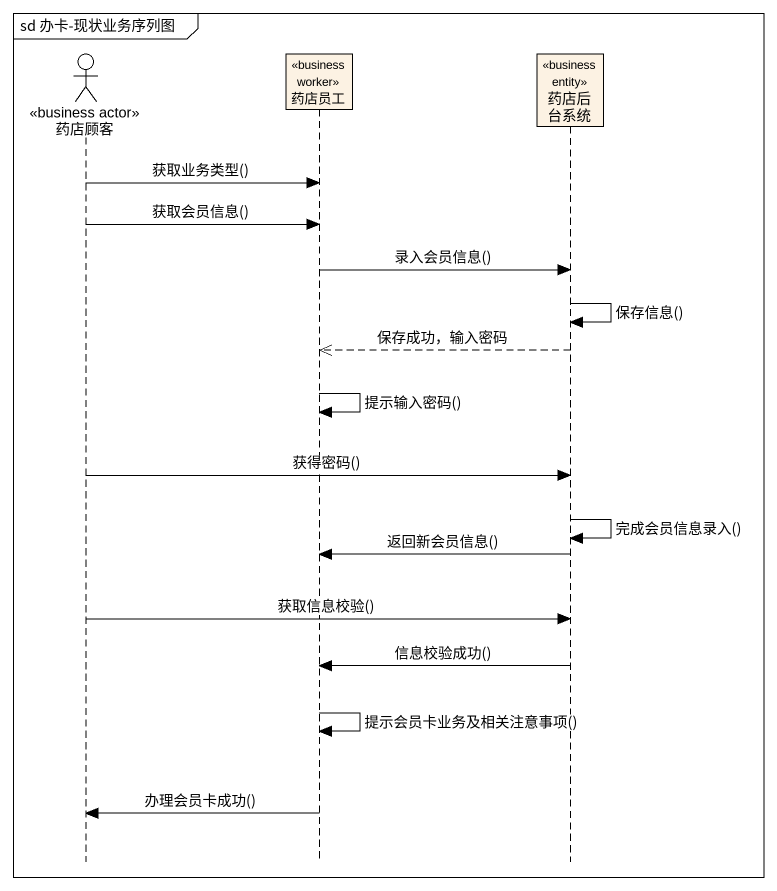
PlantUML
@startuml
mainframe sd 办卡-现状业务序列图
hide footbox
actor 药店顾客 <<business actor>>
participant 药店员工 <<business worker>>
participant 药店后台系统 <<business entity>>

药店顾客 -> 药店员工 : 获取业务类型()
药店顾客 -> 药店员工 : 获取会员信息()
药店员工 -> 药店后台系统 : 录入会员信息()
药店后台系统 -> 药店后台系统 : 保存信息()
药店后台系统 -->> 药店员工 : 保存成功，输入密码
药店员工 -> 药店员工 : 提示输入密码()
药店顾客 -> 药店后台系统 : 获得密码()
药店后台系统 -> 药店后台系统 : 完成会员信息录入()
药店后台系统 -> 药店员工 : 返回新会员信息()
药店顾客 -> 药店后台系统 : 获取信息校验()
药店后台系统 -> 药店员工 : 信息校验成功()
药店员工 -> 药店员工 : 提示会员卡业务及相关注意事项()
药店员工 -> 药店顾客 : 办理会员卡成功()
@enduml
